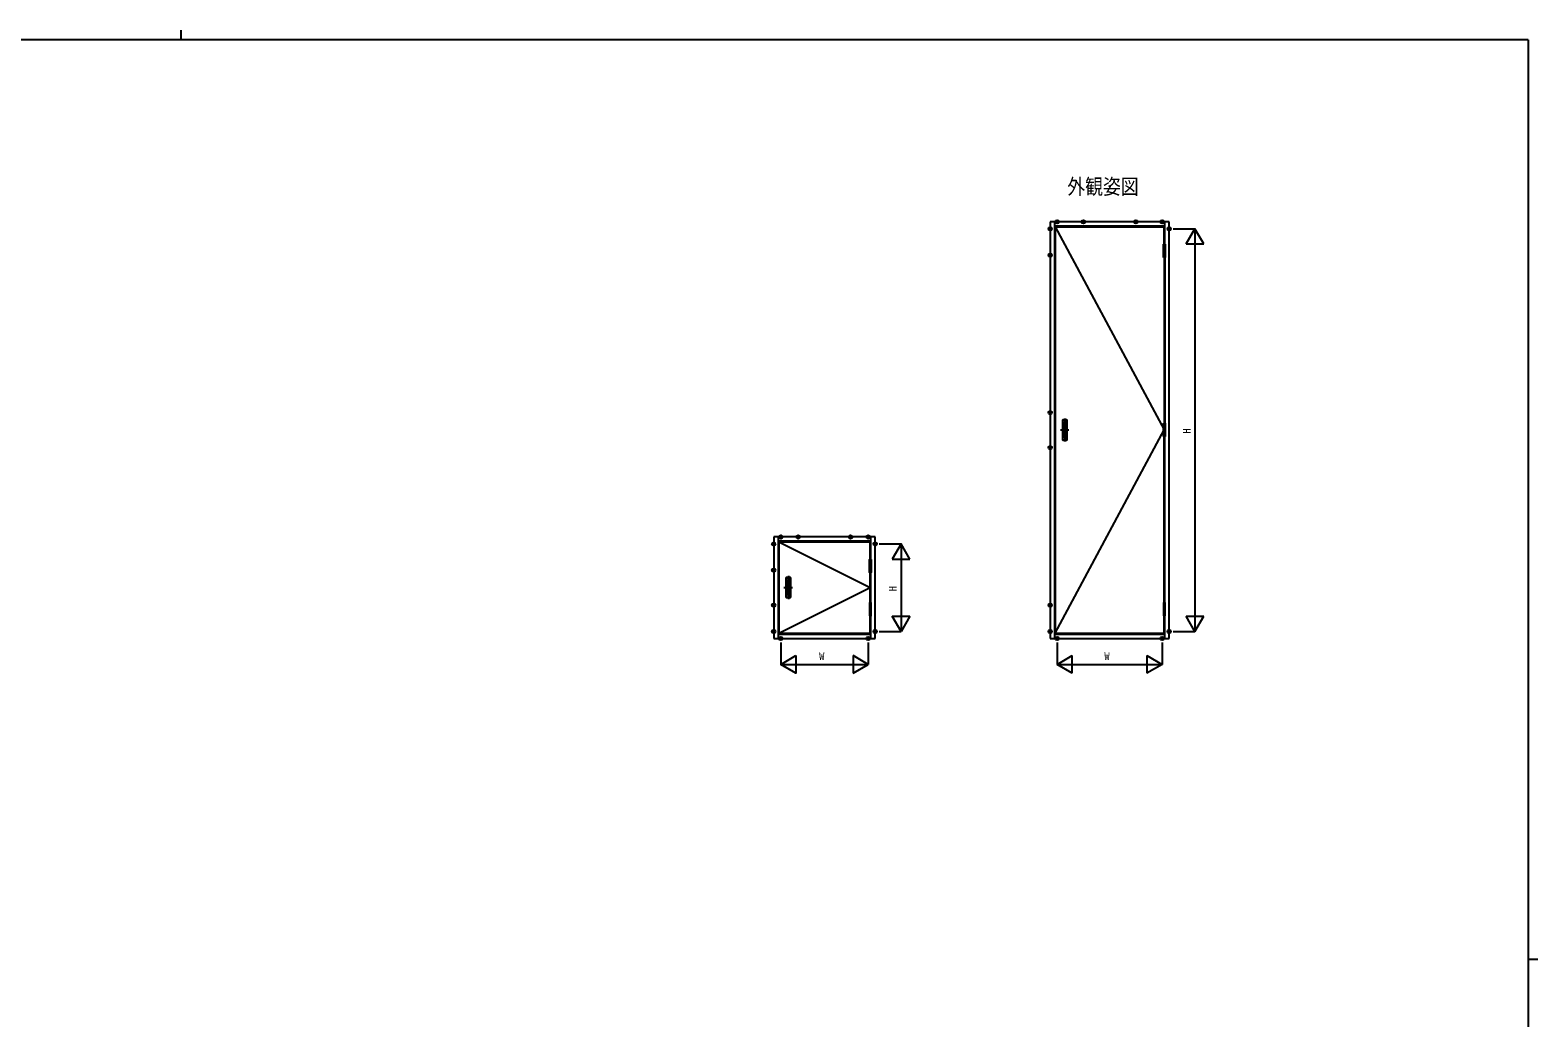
# Model space of a CAD drawing. Units: millimetres, scale not verified. Extents: x -397 to 397, y -282 to 282.
# Drawn here: x -52 to 378.9, y 0 to 282.1 of the extents above; entities that cross this region are included whole.
import ezdxf
from ezdxf.enums import TextEntityAlignment as Align

# ---------------------------------------------------------------- set-up
doc = ezdxf.new("R2010")
doc.units = ezdxf.units.MM
doc.header["$LTSCALE"] = 2
doc.header["$PDMODE"] = 32
doc.header["$PDSIZE"] = 1
for name, color, linetype in [('0-1_USER1', 3, 'Continuous'), ('0-5_YKK_A1', 4, 'Continuous'), ('0-6_YKK_D', 6, 'Continuous'), ('0-7_YKK_ZWAK', 7, 'Continuous')]:
    doc.layers.add(name, color=color, linetype=linetype)
doc.styles.add('ＭＳ ゴシック', font='')
doc.styles.get('ＭＳ ゴシック').set_extended_font_data('MS Gothic')

msp = doc.modelspace()

# ---------------------------------------------------------------- linework, layer by layer
at = {"layer": '0-5_YKK_A1'}
for p, q in [((273.524, 227.355), (239.524, 227.355)), ((239.524, 227.355), (239.524, 108.355)), ((240.774, 227.355), (240.774, 108.355)), ((272.274, 226.105), (240.774, 226.105)), ((240.974, 225.955), (272.074, 225.955)), ((240.974, 225.955), (272.074, 167.905)), ((240.974, 225.955), (240.974, 109.855)), ((272.074, 220.955), (272.074, 225.955)), ((272.274, 220.955), (272.274, 227.355)), ((273.524, 108.355), (273.524, 227.355)), ((271.924, 217.155), (271.924, 220.955)), ((271.924, 220.955), (272.424, 220.955)), ((272.424, 220.955), (272.424, 217.155)), ((271.924, 219.055), (272.424, 219.055)), ((272.424, 217.155), (271.924, 217.155)), ((272.074, 217.155), (272.074, 169.805)), ((272.274, 217.155), (272.274, 169.805)), ((243.049, 170.68), (243.049, 165.13)), ((243.124, 165.155), (243.124, 170.655)), ((244.299, 170.78), (243.149, 170.78)), ((243.174, 170.705), (244.274, 170.705)), ((243.324, 170.055), (244.124, 170.055)), ((243.324, 170.055), (243.324, 167.055)), ((243.724, 171.223), (243.724, 164.585)), ((244.124, 170.055), (244.124, 167.055)), ((244.324, 165.155), (244.324, 170.655)), ((244.399, 165.13), (244.399, 170.68)), ((271.924, 169.805), (272.424, 169.805)), ((271.924, 166.005), (271.924, 169.805)), ((272.424, 169.805), (272.424, 166.005)), ((240.974, 109.855), (272.074, 167.905)), ((242.466, 167.905), (244.9, 167.905)), ((243.149, 165.03), (244.299, 165.03)), ((243.174, 165.105), (244.274, 165.105)), ((243.899, 166.505), (243.549, 166.505)), ((243.899, 166.455), (243.549, 166.455)), ((243.549, 166.005), (243.899, 166.005)), ((243.549, 165.955), (243.899, 165.955)), ((271.924, 167.905), (272.424, 167.905)), ((272.424, 166.005), (271.924, 166.005)), ((272.074, 118.655), (272.074, 166.005)), ((272.274, 118.655), (272.274, 166.005)), ((189.524, 137.355), (160.524, 137.355)), ((160.524, 137.355), (160.524, 108.355)), ((161.774, 137.355), (161.774, 108.355)), ((188.274, 136.105), (161.774, 136.105)), ((161.974, 135.955), (188.074, 135.955)), ((161.974, 135.955), (188.074, 122.905)), ((161.974, 135.955), (161.974, 109.855)), ((188.074, 130.955), (188.074, 135.955)), ((188.274, 130.955), (188.274, 137.355)), ((189.524, 108.355), (189.524, 137.355)), ((164.049, 125.68), (164.049, 120.13)), ((164.124, 120.155), (164.124, 125.655)), ((165.299, 125.78), (164.149, 125.78)), ((164.174, 125.705), (165.274, 125.705)), ((164.324, 125.055), (164.324, 122.055)), ((164.324, 125.055), (165.124, 125.055)), ((164.724, 126.223), (164.724, 119.585)), ((165.124, 125.055), (165.124, 122.055)), ((165.324, 120.155), (165.324, 125.655)), ((165.399, 120.13), (165.399, 125.68)), ((187.924, 129.055), (188.424, 129.055)), ((188.074, 118.655), (188.074, 127.155)), ((188.274, 118.655), (188.274, 127.155)), ((161.974, 109.855), (188.074, 122.905)), ((163.466, 122.905), (165.9, 122.905)), ((164.899, 121.505), (164.549, 121.505)), ((164.899, 121.455), (164.549, 121.455)), ((164.549, 121.005), (164.899, 121.005)), ((164.549, 120.955), (164.899, 120.955)), ((164.149, 120.03), (165.299, 120.03)), ((164.174, 120.105), (165.274, 120.105)), ((188.424, 118.655), (187.924, 118.655)), ((187.924, 118.655), (187.924, 114.855)), ((187.924, 116.755), (188.424, 116.755)), ((272.424, 118.655), (271.924, 118.655)), ((271.924, 118.655), (271.924, 114.855)), ((271.924, 116.755), (272.424, 116.755)), ((272.424, 114.855), (272.424, 118.655)), ((188.074, 109.855), (188.074, 114.855)), ((188.274, 108.355), (188.274, 114.855)), ((271.924, 114.855), (272.424, 114.855)), ((272.074, 109.855), (272.074, 114.855)), ((272.274, 108.355), (272.274, 114.855)), ((160.524, 108.355), (189.524, 108.355)), ((161.774, 109.605), (188.274, 109.605)), ((161.974, 109.855), (188.074, 109.855)), ((239.524, 108.355), (273.524, 108.355)), ((240.774, 109.605), (272.274, 109.605)), ((240.974, 109.855), (272.074, 109.855))]:
    msp.add_line(p, q, dxfattribs=at)
msp.add_lwpolyline([(188.424, 130.955), (188.424, 127.155), (187.924, 127.155), (187.924, 130.955)], close=True, dxfattribs=at)
msp.add_lwpolyline([(187.924, 114.855), (188.424, 114.855), (188.424, 118.655)], dxfattribs=at)
for centre in [(243.724, 165.742), (164.724, 120.742)]:
    msp.add_circle(centre, 0.0875, dxfattribs=at)
for centre, radius, start, end in [((243.149, 170.68), 0.1, 90, 180), ((243.174, 170.655), 0.05, 90, 180), ((244.274, 170.655), 0.05, 0, 90), ((244.299, 170.68), 0.1, 0, 90), ((243.149, 165.13), 0.1, 180, 270), ((243.174, 165.155), 0.05, 180, 270), ((243.549, 166.23), 0.275, 90, 270), ((243.724, 167.055), 0.4, 180, 0), ((243.549, 166.23), 0.225, 90, 270), ((243.899, 166.23), 0.275, 270, 90), ((243.899, 166.23), 0.225, 270, 90), ((244.274, 165.155), 0.05, 270, 0), ((244.299, 165.13), 0.1, 270, 0), ((164.149, 125.68), 0.1, 90, 180), ((164.174, 125.655), 0.05, 90, 180), ((165.274, 125.655), 0.05, 0, 90), ((165.299, 125.68), 0.1, 0, 90), ((164.549, 121.23), 0.275, 90, 270), ((164.724, 122.055), 0.4, 180, 0), ((164.549, 121.23), 0.225, 90, 270), ((164.899, 121.23), 0.275, 270, 90), ((164.899, 121.23), 0.225, 270, 90), ((164.149, 120.13), 0.1, 180, 270), ((164.174, 120.155), 0.05, 180, 270), ((165.274, 120.155), 0.05, 270, 0), ((165.299, 120.13), 0.1, 270, 0)]:
    msp.add_arc(centre, radius, start, end, dxfattribs=at)
for p in [(239.524, 225.355), (241.524, 227.355), (249.024, 227.355), (264.024, 227.355), (271.524, 227.355), (273.524, 225.355), (239.524, 217.855), (239.524, 172.855), (239.524, 162.855), (160.524, 135.355), (162.524, 137.355), (167.524, 137.355), (182.524, 137.355), (187.524, 137.355), (189.524, 135.355), (160.524, 127.855), (160.524, 117.855), (239.524, 117.855), (160.524, 110.355), (162.524, 108.355), (187.524, 108.355), (189.524, 110.355), (239.524, 110.355), (241.524, 108.355), (271.524, 108.355), (273.524, 110.355)]:
    msp.add_point(p, dxfattribs=at)
at = {"layer": '0-6_YKK_D'}
for p, q in [((274.674, 225.355), (280.924, 225.355)), ((278.424, 221.025), (280.924, 225.355)), ((280.924, 225.355), (280.924, 110.355)), ((283.424, 221.025), (280.924, 225.355)), ((278.424, 221.025), (283.424, 221.025)), ((190.674, 135.355), (196.924, 135.355)), ((196.924, 135.355), (196.924, 110.355)), ((194.424, 131.025), (199.424, 131.025)), ((194.424, 114.685), (199.424, 114.685)), ((196.924, 110.355), (194.424, 114.685)), ((199.424, 114.685), (196.924, 110.355)), ((278.424, 114.685), (283.424, 114.685)), ((280.924, 110.355), (278.424, 114.685)), ((280.924, 110.355), (283.424, 114.685)), ((190.674, 110.355), (196.924, 110.355)), ((274.674, 110.355), (280.924, 110.355)), ((162.524, 107.205), (162.524, 100.955)), ((183.194, 103.455), (183.194, 98.455)), ((187.524, 100.955), (183.194, 103.455)), ((187.524, 107.205), (187.524, 100.955)), ((241.524, 107.205), (241.524, 100.955)), ((241.524, 100.955), (245.854, 103.455)), ((245.854, 98.455), (245.854, 103.455)), ((267.194, 103.455), (267.194, 98.455)), ((267.194, 103.455), (271.524, 100.955)), ((271.524, 107.205), (271.524, 100.955)), ((162.524, 100.955), (187.524, 100.955)), ((183.194, 98.455), (187.524, 100.955)), ((245.854, 98.455), (241.524, 100.955)), ((241.524, 100.955), (271.524, 100.955)), ((271.524, 100.955), (267.194, 98.455))]:
    msp.add_line(p, q, dxfattribs=at)
msp.add_lwpolyline([(199.424, 131.025), (196.924, 135.355), (194.424, 131.025)], dxfattribs=at)
msp.add_lwpolyline([(166.854, 103.455), (166.854, 98.455), (162.524, 100.955)], close=True, dxfattribs=at)
at = {"layer": '0-7_YKK_ZWAK'}
for p, q in [((-8.886, 282.1), (-8.886, 279.3)), ((376.1, 279.3), (-393.9, 279.3)), ((376.1, 279.3), (376.1, -245.7)), ((376.1, 16.8), (378.9, 16.8))]:
    msp.add_line(p, q, dxfattribs=at)

# ---------------------------------------------------------------- texts
at = {"layer": '0-1_USER1', "style": 'ＭＳ ゴシック', "width": 0.85}
msp.add_text('外観姿図', height=4.399, dxfattribs=at).set_placement((244.437, 233.917), align=Align.BOTTOM_LEFT)
at = {"layer": '0-6_YKK_D', "style": 'ＭＳ ゴシック'}
for p in [(280.324, 166.855), (196.324, 121.855)]:
    msp.add_text('H', height=2.199, rotation=90, dxfattribs=at).set_placement(p, align=Align.BOTTOM_LEFT)
for p in [(173.524, 101.555), (255.024, 101.555)]:
    msp.add_text('W', height=2.199, dxfattribs=at).set_placement(p, align=Align.BOTTOM_LEFT)

doc.saveas('drawing.dxf')
